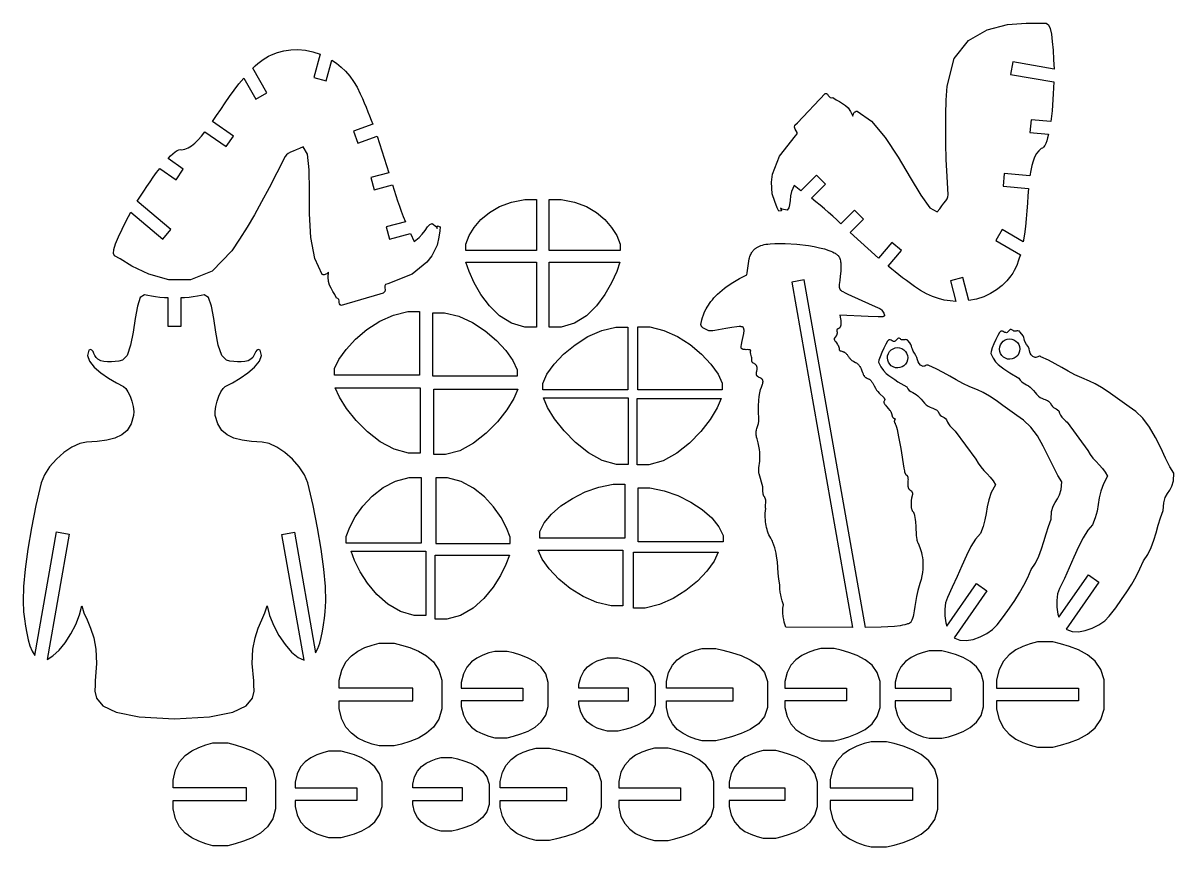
# Model space of a CAD drawing. Extents: x -158 to 114, y -182 to 12.
import ezdxf

# ---------------------------------------------------------------- set-up
doc = ezdxf.new("R2010")
doc.units = 0
doc.header["$MEASUREMENT"] = 0
doc.layers.add('DXF', color=18, linetype='CONTINUOUS')

msp = doc.modelspace()

# ---------------------------------------------------------------- linework, layer by layer
at = {"layer": 'DXF'}
for points in [[(23.98, -26.16), (23.39, -27.56), (23.15, -28.58), (23.04, -29.67), (22.93, -30.7), (22.79, -31.43), (22.36, -31.93), (21.1, -31.74), (20.8, -31.47), (21.03, -32.11), (20.38, -32.2), (19.99, -31.37), (19.43, -29.94), (18.81, -28.13), (18.65, -25.32), (18.9, -23.42), (20.53, -19.17), (24.34, -14.38), (24.72, -13.97), (24.72, -13.58), (24.5, -13.21), (24.22, -12.82), (24.07, -12.39), (24.21, -11.9), (24.81, -11.32), (31.33, -4.4), (31.63, -4.4), (31.87, -4.58), (32.09, -4.85), (32.3, -5.14), (32.54, -5.37), (32.83, -5.46), (33.18, -5.34), (33.95, -5.88), (34.71, -6.33), (35.44, -6.74), (36.13, -7.22), (36.78, -7.82), (37.35, -8.65), (37.86, -9.76), (37.95, -9.46), (38.04, -9.21), (38.15, -9), (38.28, -8.83), (38.44, -8.7), (38.64, -8.61), (38.9, -8.55), (42.3, -10.92), (45.55, -14.78), (48.6, -19.43), (51.41, -24.21), (53.91, -28.41), (56.07, -31.37), (57.83, -32.39), (58.4, -31.64), (58.94, -30.96), (59.42, -30.34), (59.83, -29.78), (60.14, -29.26), (60.34, -28.78), (60.39, -28.33), (60.15, -23.98), (59.97, -19.98), (59.86, -16.25), (59.82, -12.72), (59.86, -9.33), (59.97, -6), (60.16, -2.69), (61.81, 3.84), (65.21, 8.14), (69.65, 10.67), (74.41, 11.89), (78.8, 12.24), (82.09, 12.18), (83.57, 12.18), (84.08, 11.85), (84.48, 10.97), (84.79, 9.61), (85.01, 7.88), (85.19, 5.86), (85.32, 3.66), (85.44, 1.36), (75.69, 3.08), (75.16, 0.12), (85.37, -1.68), (85.31, -3.07), (85.24, -4.45), (85.16, -5.82), (85.07, -7.17), (84.96, -8.5), (84.82, -9.79), (84.66, -11.05), (79.99, -10.64), (79.73, -13.63), (84.12, -14.01), (83.91, -14.84), (83.7, -15.57), (83.46, -16.19), (83.22, -16.7), (82.96, -17.08), (82.69, -17.32), (82.41, -17.42), (81.8, -17.94), (81.28, -18.61), (80.84, -19.42), (80.47, -20.36), (80.17, -21.42), (79.92, -22.59), (79.71, -23.84), (73.66, -23.31), (73.4, -26.3), (79.39, -26.83), (79.25, -28.55), (79.12, -30.32), (78.99, -32.14), (78.84, -33.97), (78.66, -35.81), (78.44, -37.64), (78.15, -39.43), (73.15, -36.54), (71.65, -39.14), (77.46, -42.49), (77.22, -43.28), (76.96, -44.04), (76.68, -44.79), (76.37, -45.5), (76.02, -46.19), (75.65, -46.84), (75.24, -47.46), (74.29, -48.66), (73.15, -49.77), (71.85, -50.77), (70.4, -51.66), (68.81, -52.39), (67.11, -52.96), (65.31, -53.33), (63.84, -47.85), (60.94, -48.63), (62.25, -53.5), (60.89, -53.41), (59.5, -53.19), (58.1, -52.84), (56.69, -52.35), (55.27, -51.72), (53.85, -50.94), (52.43, -50), (51.47, -49.3), (50.53, -48.6), (49.62, -47.91), (48.74, -47.23), (47.89, -46.56), (47.06, -45.89), (46.26, -45.22), (49.37, -41.51), (47.07, -39.59), (43.96, -43.29), (37.27, -37.22), (40.37, -34.11), (38.25, -31.99), (35.07, -35.17), (34.1, -34.26), (33.12, -33.37), (32.14, -32.5), (31.16, -31.64), (30.16, -30.8), (29.14, -29.97), (28.09, -29.15), (31.43, -25.81), (29.31, -23.69), (25.63, -27.36)], [(-65.78, -39.33), (-64.57, -38.41), (-63.85, -37.65), (-63.21, -36.76), (-62.6, -35.92), (-62.11, -35.36), (-61.49, -35.14), (-60.49, -35.93), (-60.37, -36.32), (-60.25, -35.65), (-59.65, -35.9), (-59.72, -36.81), (-59.95, -38.33), (-60.32, -40.21), (-61.59, -42.72), (-62.75, -44.24), (-66.28, -47.11), (-71.98, -49.35), (-72.52, -49.52), (-72.71, -49.85), (-72.7, -50.28), (-72.66, -50.76), (-72.74, -51.2), (-73.11, -51.56), (-73.92, -51.77), (-83.02, -54.5), (-83.28, -54.35), (-83.41, -54.07), (-83.46, -53.73), (-83.5, -53.37), (-83.59, -53.05), (-83.79, -52.83), (-84.16, -52.76), (-84.55, -51.9), (-84.99, -51.14), (-85.41, -50.41), (-85.78, -49.66), (-86.03, -48.81), (-86.12, -47.81), (-86, -46.59), (-86.23, -46.81), (-86.44, -46.98), (-86.63, -47.11), (-86.83, -47.19), (-87.03, -47.22), (-87.25, -47.2), (-87.5, -47.12), (-89.27, -43.37), (-90.16, -38.4), (-90.47, -32.84), (-90.51, -27.31), (-90.57, -22.41), (-90.96, -18.77), (-91.98, -17.01), (-92.85, -17.38), (-93.66, -17.69), (-94.39, -17.99), (-95.02, -18.27), (-95.55, -18.56), (-95.96, -18.88), (-96.23, -19.25), (-98.19, -23.13), (-100.04, -26.68), (-101.81, -29.97), (-103.54, -33.05), (-105.27, -35.97), (-107.03, -38.79), (-108.85, -41.57), (-113.54, -46.4), (-118.64, -48.42), (-123.74, -48.39), (-128.48, -47.06), (-132.45, -45.17), (-135.28, -43.48), (-136.56, -42.73), (-136.84, -42.2), (-136.74, -41.23), (-136.32, -39.9), (-135.65, -38.29), (-134.8, -36.45), (-133.81, -34.48), (-132.76, -32.43), (-125.18, -38.79), (-123.25, -36.5), (-131.19, -29.83), (-130.44, -28.66), (-129.69, -27.5), (-128.93, -26.35), (-128.18, -25.23), (-127.42, -24.13), (-126.65, -23.08), (-125.89, -22.08), (-122.04, -24.77), (-120.32, -22.31), (-123.93, -19.78), (-123.34, -19.16), (-122.79, -18.64), (-122.28, -18.22), (-121.81, -17.9), (-121.4, -17.7), (-121.05, -17.63), (-120.75, -17.68), (-119.97, -17.54), (-119.18, -17.22), (-118.39, -16.73), (-117.6, -16.1), (-116.81, -15.34), (-116.01, -14.45), (-115.21, -13.47), (-110.22, -16.95), (-108.5, -14.5), (-113.43, -11.05), (-112.45, -9.63), (-111.46, -8.15), (-110.43, -6.64), (-109.39, -5.13), (-108.31, -3.63), (-107.2, -2.16), (-106.06, -0.75), (-103.17, -5.75), (-100.58, -4.25), (-103.93, 1.55), (-103.33, 2.12), (-102.72, 2.65), (-102.11, 3.15), (-101.48, 3.61), (-100.84, 4.04), (-100.18, 4.42), (-99.52, 4.75), (-98.1, 5.31), (-96.56, 5.7), (-94.93, 5.92), (-93.23, 5.96), (-91.49, 5.81), (-89.73, 5.45), (-87.99, 4.87), (-89.45, -0.61), (-86.56, -1.39), (-85.25, 3.48), (-84.12, 2.72), (-83.03, 1.84), (-81.99, 0.84), (-81.01, -0.29), (-80.09, -1.55), (-79.26, -2.93), (-78.5, -4.46), (-78.01, -5.55), (-77.55, -6.62), (-77.11, -7.67), (-76.69, -8.7), (-76.29, -9.71), (-75.91, -10.7), (-75.54, -11.68), (-80.09, -13.34), (-79.07, -16.15), (-74.52, -14.5), (-71.76, -23.11), (-75.99, -24.24), (-75.22, -27.14), (-70.88, -25.98), (-70.49, -27.25), (-70.09, -28.51), (-69.68, -29.76), (-69.25, -30.99), (-68.81, -32.23), (-68.34, -33.45), (-67.85, -34.68), (-72.41, -35.91), (-71.63, -38.8), (-66.61, -37.46)], [(-39.63, -29.41), (-36.85, -29.41), (-36.85, -41.52), (-53.57, -41.52), (-53.57, -39.99), (-52.78, -37.98), (-51.59, -36.02), (-49.99, -34.17), (-48, -32.52), (-45.6, -31.13), (-42.81, -30.07)], [(-33.85, -29.41), (-31.07, -29.41), (-27.88, -30.07), (-25.09, -31.13), (-22.7, -32.52), (-20.7, -34.17), (-19.11, -36.02), (-17.91, -37.98), (-17.12, -39.99), (-17.12, -41.52), (-33.85, -41.52)], [(40.88, -130.53), (26.41, -48.44), (23.46, -48.96), (37.84, -130.51), (22.03, -130.44), (21.69, -129.27), (21.55, -128.66), (21.43, -128.04), (21.39, -127.72), (21.36, -127.39), (21.34, -127.05), (21.33, -126.71), (21.34, -126.35), (21.36, -125.98), (21.41, -125.6), (21.47, -125.2), (21.35, -124.66), (21.22, -124.19), (20.95, -123.31), (20.83, -122.8), (20.73, -122.18), (20.65, -121.4), (20.6, -120.43), (20.4, -119.07), (20.26, -117.71), (20.04, -114.99), (19.87, -113.65), (19.76, -112.99), (19.62, -112.35), (19.45, -111.71), (19.25, -111.08), (19.01, -110.47), (18.87, -110.16), (18.72, -109.87), (18.48, -109.46), (18.27, -109.05), (18.07, -108.63), (17.9, -108.21), (17.74, -107.79), (17.6, -107.35), (17.49, -106.91), (17.39, -106.46), (17.31, -106), (17.25, -105.53), (17.21, -105.05), (17.19, -104.55), (17.19, -104.04), (17.2, -103.52), (17.29, -102.42), (17.28, -102.32), (17.26, -102.22), (17.25, -102.03), (17.25, -101.85), (17.25, -101.67), (17.32, -101.01), (17.33, -100.85), (17.33, -100.7), (17.33, -100.62), (17.32, -100.54), (17.31, -100.46), (17.3, -100.38), (17.28, -100.29), (17.26, -100.21), (17.23, -100.13), (17.2, -100.04), (17.16, -99.96), (17.12, -99.87), (17.07, -99.78), (17.01, -99.69), (16.99, -99.66), (16.97, -99.63), (16.94, -99.6), (16.92, -99.57), (16.88, -99.51), (16.85, -99.45), (16.81, -99.38), (16.79, -99.31), (16.76, -99.24), (16.74, -99.17), (16.72, -99.09), (16.7, -99.02), (16.68, -98.86), (16.66, -98.7), (16.65, -98.54), (16.63, -97.9), (16.62, -97.6), (16.61, -97.46), (16.6, -97.4), (16.59, -97.33), (15.74, -94.26), (15.7, -94.07), (15.68, -93.89), (15.67, -93.71), (15.66, -93.53), (15.66, -93.36), (15.66, -93.18), (15.69, -92.83), (15.88, -91.27), (15.91, -90.81), (15.92, -90.3), (15.91, -89.75), (15.87, -89.14), (15.79, -88.46), (15.67, -87.72), (15.49, -86.9), (15.25, -86), (15.14, -85.54), (15.1, -85.32), (15.07, -85.12), (15.05, -84.93), (15.04, -84.75), (15.03, -84.58), (15.03, -84.41), (15.04, -84.25), (15.06, -84.1), (15.08, -83.96), (15.1, -83.82), (15.17, -83.55), (15.24, -83.3), (15.56, -82.34), (15.59, -82.21), (15.62, -82.08), (15.65, -81.95), (15.66, -81.81), (15.68, -81.66), (15.68, -81.51), (15.68, -81.36), (15.67, -81.19), (15.59, -79.57), (15.59, -78.16), (15.65, -76.95), (15.76, -75.93), (15.92, -75.07), (16.09, -74.35), (16.28, -73.77), (16.45, -73.3), (16.53, -73.09), (16.59, -72.89), (16.61, -72.8), (16.63, -72.72), (16.64, -72.64), (16.65, -72.56), (16.66, -72.49), (16.66, -72.42), (16.65, -72.36), (16.64, -72.3), (16.64, -72.27), (16.63, -72.24), (16.63, -72.21), (16.62, -72.18), (16.61, -72.16), (16.6, -72.13), (16.59, -72.11), (16.58, -72.08), (16.57, -72.06), (16.55, -72.04), (16.54, -72.02), (16.53, -71.99), (16.5, -71.95), (16.47, -71.91), (16.43, -71.88), (16.4, -71.84), (16.36, -71.81), (16.32, -71.78), (16.28, -71.75), (16.23, -71.72), (16.14, -71.67), (15.96, -71.58), (15.76, -71.48), (15.67, -71.43), (15.57, -71.38), (15.48, -71.33), (15.44, -71.3), (15.4, -71.26), (15.36, -71.23), (15.32, -71.2), (15.29, -71.16), (15.26, -71.12), (15.23, -71.08), (15.2, -71.03), (15.17, -70.98), (15.16, -70.96), (15.15, -70.93), (15.14, -70.91), (15.13, -70.88), (15.11, -70.82), (15.1, -70.76), (15.09, -70.7), (15.08, -70.63), (15.08, -70.56), (15.08, -70.49), (15.09, -70.41), (15.1, -70.33), (15.11, -70.24), (15.13, -70.15), (15.16, -70.05), (15.2, -69.86), (15.24, -69.68), (15.26, -69.52), (15.27, -69.37), (15.27, -69.3), (15.27, -69.23), (15.27, -69.17), (15.26, -69.11), (15.25, -69.05), (15.24, -68.99), (15.23, -68.94), (15.22, -68.89), (15.2, -68.84), (15.18, -68.8), (15.16, -68.75), (15.14, -68.71), (15.12, -68.67), (15.1, -68.64), (15.07, -68.6), (15.04, -68.57), (15.02, -68.54), (14.99, -68.5), (14.96, -68.48), (14.93, -68.45), (14.86, -68.4), (14.8, -68.35), (14.66, -68.26), (14.53, -68.18), (14.4, -68.11), (14.34, -68.07), (14.28, -68.02), (14.25, -68), (14.23, -67.98), (14.2, -67.96), (14.18, -67.93), (14.16, -67.91), (14.14, -67.88), (14.12, -67.85), (14.1, -67.82), (14.09, -67.79), (14.08, -67.78), (14.07, -67.76), (14.06, -67.73), (14.05, -67.69), (14.05, -67.65), (14.04, -67.61), (14.04, -67.57), (14.04, -67.53), (14.04, -67.35), (14.03, -67.18), (14.01, -67.02), (13.99, -66.86), (13.92, -66.56), (13.85, -66.28), (13.78, -66), (13.75, -65.87), (13.73, -65.74), (13.72, -65.6), (13.71, -65.54), (13.71, -65.47), (13.71, -65.41), (13.72, -65.34), (13.73, -65.27), (13.74, -65.21), (13.74, -65.19), (13.74, -65.18), (13.75, -65.16), (13.75, -65.15), (13.74, -65.13), (13.74, -65.12), (13.74, -65.12), (13.74, -65.11), (13.74, -65.1), (13.74, -65.1), (13.74, -65.09), (13.74, -65.09), (13.73, -65.08), (13.73, -65.07), (13.73, -65.07), (13.73, -65.06), (13.72, -65.06), (13.72, -65.05), (13.72, -65.05), (13.71, -65.04), (13.71, -65.04), (13.7, -65.03), (13.7, -65.02), (13.69, -65.02), (13.68, -65.01), (13.67, -65), (13.66, -64.99), (13.65, -64.99), (13.64, -64.98), (13.62, -64.97), (13.61, -64.97), (13.6, -64.96), (13.58, -64.96), (13.55, -64.95), (13.52, -64.94), (13.48, -64.93), (13.44, -64.92), (13.36, -64.91), (13.27, -64.91), (13.08, -64.9), (12.65, -64.91), (12.44, -64.9), (12.22, -64.89), (12.12, -64.88), (12.02, -64.86), (11.98, -64.85), (11.93, -64.84), (11.89, -64.82), (11.85, -64.81), (11.81, -64.79), (11.77, -64.77), (11.73, -64.75), (11.7, -64.73), (11.68, -64.72), (11.66, -64.71), (11.65, -64.7), (11.63, -64.68), (11.62, -64.67), (11.61, -64.65), (11.59, -64.64), (11.58, -64.62), (11.57, -64.61), (11.56, -64.59), (11.55, -64.57), (11.54, -64.55), (11.53, -64.54), (11.52, -64.52), (11.52, -64.5), (11.51, -64.48), (11.5, -64.45), (11.5, -64.43), (11.5, -64.41), (11.49, -64.39), (11.49, -64.36), (11.49, -64.34), (11.49, -64.29), (11.5, -64.18), (11.51, -64.05), (11.55, -63.79), (11.67, -63.18), (11.99, -61.8), (12.12, -61.12), (12.16, -60.8), (12.17, -60.64), (12.18, -60.5), (12.18, -60.36), (12.17, -60.23), (12.16, -60.16), (12.15, -60.1), (12.14, -60.04), (12.13, -59.99), (12.12, -59.93), (12.1, -59.88), (12.08, -59.83), (12.06, -59.79), (12.05, -59.76), (12.04, -59.74), (12.02, -59.72), (12.01, -59.7), (12, -59.68), (11.98, -59.66), (11.97, -59.65), (11.95, -59.63), (11.94, -59.62), (11.93, -59.61), (11.92, -59.6), (11.91, -59.6), (11.9, -59.59), (11.89, -59.58), (11.87, -59.57), (11.84, -59.56), (11.81, -59.54), (11.78, -59.53), (11.75, -59.52), (11.72, -59.52), (11.68, -59.51), (11.61, -59.49), (11.52, -59.48), (11.43, -59.47), (11.23, -59.47), (11.01, -59.47), (10.49, -59.51), (9.27, -59.67), (7.9, -59.91), (5.3, -60.37), (4.78, -60.44), (4.35, -60.47), (4.17, -60.48), (4.09, -60.48), (4.02, -60.47), (3.96, -60.47), (3.93, -60.46), (3.9, -60.46), (3.88, -60.45), (3.86, -60.44), (3.84, -60.44), (3.83, -60.43), (3.83, -60.43), (3.82, -60.43), (3.2, -60.13), (2.89, -59.98), (2.73, -59.9), (2.59, -59.81), (2.45, -59.72), (2.39, -59.67), (2.33, -59.62), (2.28, -59.56), (2.22, -59.51), (2.18, -59.45), (2.16, -59.43), (2.13, -59.4), (2.11, -59.37), (2.1, -59.34), (2.08, -59.3), (2.06, -59.27), (2.05, -59.24), (2.04, -59.21), (2.03, -59.18), (2.02, -59.14), (2.01, -59.11), (2, -59.07), (2, -59.04), (1.99, -59), (1.99, -58.96), (1.99, -58.92), (2, -58.88), (2, -58.84), (2.03, -58.62), (2.09, -58.29), (2.19, -57.84), (2.34, -57.31), (2.56, -56.69), (2.86, -55.99), (3.25, -55.23), (3.48, -54.83), (3.74, -54.42), (4.03, -53.99), (4.34, -53.56), (4.69, -53.12), (5.07, -52.67), (5.49, -52.22), (5.94, -51.76), (6.44, -51.3), (6.97, -50.84), (7.54, -50.38), (8.15, -49.92), (9.51, -49.01), (11.07, -48.11), (12.82, -47.25), (12.92, -46.74), (13, -46.21), (13.12, -45.11), (13.28, -44), (13.39, -43.46), (13.46, -43.19), (13.54, -42.93), (13.64, -42.67), (13.74, -42.42), (13.86, -42.18), (14, -41.95), (14.08, -41.83), (14.16, -41.72), (14.24, -41.61), (14.33, -41.5), (14.42, -41.4), (14.52, -41.3), (14.63, -41.2), (14.73, -41.1), (14.85, -41.01), (14.97, -40.92), (15.1, -40.83), (15.23, -40.74), (15.37, -40.66), (15.51, -40.59), (15.67, -40.51), (15.83, -40.44), (16.16, -40.31), (16.53, -40.2), (16.93, -40.1), (17.35, -40.02), (17.82, -39.95), (18.32, -39.89), (19.42, -39.82), (20.62, -39.8), (21.91, -39.82), (24.64, -39.99), (27.4, -40.33), (28.73, -40.56), (29.99, -40.82), (31.16, -41.12), (32.2, -41.46), (32.67, -41.64), (33.11, -41.83), (33.5, -42.03), (33.67, -42.13), (33.84, -42.24), (33.99, -42.34), (34.13, -42.45), (34.26, -42.56), (34.38, -42.67), (34.43, -42.73), (34.48, -42.78), (34.52, -42.84), (34.57, -42.9), (34.6, -42.96), (34.64, -43.02), (34.67, -43.08), (34.7, -43.14), (34.79, -43.38), (34.86, -43.63), (34.93, -43.89), (34.98, -44.15), (35.02, -44.42), (35.04, -44.7), (35.07, -45.26), (35.06, -45.83), (35.02, -46.4), (34.9, -47.52), (34.77, -48.56), (34.68, -49.48), (34.67, -49.68), (34.67, -49.87), (34.68, -50.05), (34.69, -50.22), (34.71, -50.29), (34.72, -50.37), (34.74, -50.44), (34.76, -50.5), (34.78, -50.57), (34.8, -50.59), (34.81, -50.62), (34.82, -50.65), (34.84, -50.68), (34.86, -50.7), (34.87, -50.72), (34.89, -50.75), (34.91, -50.77), (34.94, -50.8), (34.97, -50.82), (35.03, -50.88), (35.1, -50.94), (35.28, -51.06), (35.5, -51.19), (36.03, -51.49), (36.69, -51.81), (39.98, -53.28), (43.19, -54.68), (44.28, -55.21), (44.47, -55.31), (44.61, -55.4), (44.67, -55.45), (44.69, -55.46), (44.71, -55.48), (44.73, -55.5), (44.74, -55.51), (44.75, -55.52), (44.75, -55.52), (44.76, -55.53), (44.76, -55.54), (44.77, -55.55), (45.04, -56.02), (45.17, -56.26), (45.23, -56.37), (45.28, -56.49), (45.3, -56.54), (45.32, -56.59), (45.33, -56.64), (45.34, -56.67), (45.34, -56.69), (45.34, -56.72), (45.35, -56.74), (45.35, -56.77), (45.35, -56.79), (45.35, -56.81), (45.34, -56.83), (45.34, -56.85), (45.33, -56.87), (45.33, -56.88), (45.33, -56.89), (45.32, -56.9), (45.32, -56.91), (45.32, -56.92), (45.31, -56.93), (45.31, -56.94), (45.3, -56.95), (45.3, -56.96), (45.29, -56.97), (45.28, -56.97), (45.28, -56.98), (45.27, -56.99), (45.26, -57), (45.25, -57.01), (45.24, -57.01), (45.23, -57.03), (45.21, -57.04), (45.18, -57.05), (45.16, -57.07), (45.14, -57.08), (45.11, -57.09), (45.08, -57.1), (45.05, -57.11), (45.02, -57.12), (44.97, -57.12), (44.88, -57.14), (44.61, -57.15), (43.84, -57.16), (41.47, -57.09), (34.8, -56.72), (34.95, -57.61), (35.01, -58.04), (35.04, -58.45), (35.05, -58.64), (35.04, -58.82), (35.03, -59), (35.02, -59.08), (35.01, -59.16), (35, -59.24), (34.98, -59.31), (34.96, -59.39), (34.93, -59.45), (34.91, -59.52), (34.87, -59.58), (34.86, -59.61), (34.84, -59.64), (34.82, -59.67), (34.8, -59.7), (34.76, -59.75), (34.72, -59.79), (34.68, -59.83), (34.64, -59.86), (34.61, -59.89), (34.57, -59.92), (34.53, -59.94), (34.5, -59.96), (34.46, -59.98), (34.43, -59.99), (34.36, -60.01), (34.3, -60.03), (34.28, -60.04), (34.25, -60.05), (34.23, -60.07), (34.22, -60.07), (34.21, -60.08), (34.2, -60.09), (34.19, -60.09), (34.18, -60.1), (34.17, -60.11), (34.16, -60.12), (34.15, -60.12), (34.15, -60.13), (34.14, -60.14), (34.14, -60.15), (34.13, -60.17), (34.12, -60.18), (34.12, -60.19), (34.11, -60.21), (34.11, -60.23), (34.11, -60.24), (34.1, -60.26), (34.1, -60.28), (34.1, -60.33), (34.1, -60.38), (34.1, -60.44), (34.11, -60.5), (34.13, -60.65), (34.14, -60.73), (34.15, -60.81), (34.15, -60.89), (34.15, -60.96), (34.15, -61.03), (34.14, -61.09), (34.13, -61.16), (34.12, -61.22), (34.11, -61.27), (34.09, -61.33), (34.07, -61.38), (34.05, -61.44), (34.03, -61.49), (34.01, -61.53), (33.98, -61.58), (33.95, -61.62), (33.49, -62.25), (33.48, -62.26), (33.48, -62.27), (33.47, -62.28), (33.47, -62.29), (33.47, -62.3), (33.47, -62.31), (33.46, -62.33), (33.46, -62.34), (33.46, -62.35), (33.46, -62.36), (33.46, -62.37), (33.46, -62.39), (33.46, -62.4), (33.46, -62.41), (33.47, -62.44), (33.48, -62.47), (33.49, -62.5), (33.5, -62.53), (33.51, -62.56), (33.54, -62.62), (33.57, -62.69), (33.66, -62.83), (33.76, -62.99), (33.99, -63.32), (34.24, -63.67), (34.35, -63.85), (34.46, -64.03), (34.5, -64.12), (34.54, -64.21), (34.58, -64.3), (34.61, -64.39), (34.63, -64.48), (34.64, -64.52), (34.65, -64.56), (34.66, -64.6), (34.66, -64.65), (34.66, -64.69), (34.66, -64.73), (34.66, -64.77), (34.66, -64.81), (34.66, -64.84), (34.67, -64.88), (34.67, -64.91), (34.68, -64.94), (34.68, -64.95), (34.69, -64.96), (34.69, -64.98), (34.7, -64.99), (34.7, -65), (34.71, -65.01), (34.71, -65.02), (34.72, -65.03), (34.73, -65.04), (34.73, -65.05), (34.74, -65.06), (34.75, -65.07), (34.76, -65.08), (34.77, -65.09), (34.77, -65.09), (34.78, -65.1), (34.79, -65.11), (34.8, -65.12), (34.82, -65.13), (34.84, -65.14), (34.87, -65.15), (34.89, -65.16), (34.92, -65.17), (34.97, -65.19), (35.03, -65.21), (35.3, -65.27), (35.46, -65.32), (35.54, -65.35), (35.63, -65.38), (35.72, -65.42), (35.81, -65.47), (35.91, -65.53), (36, -65.59), (36.1, -65.66), (36.2, -65.75), (36.3, -65.84), (36.4, -65.95), (36.51, -66.06), (36.61, -66.2), (36.72, -66.34), (36.82, -66.5), (36.93, -66.67), (37.04, -66.81), (37.14, -66.95), (37.25, -67.07), (37.36, -67.17), (37.47, -67.27), (37.57, -67.36), (37.68, -67.44), (37.79, -67.51), (37.89, -67.58), (38.11, -67.7), (38.52, -67.92), (38.72, -68.04), (38.82, -68.11), (38.92, -68.18), (39.02, -68.26), (39.11, -68.34), (39.21, -68.43), (39.3, -68.54), (39.39, -68.65), (39.48, -68.78), (39.57, -68.92), (39.66, -69.08), (39.74, -69.25), (39.82, -69.44), (39.9, -69.65), (39.98, -69.87), (40.13, -70.3), (40.21, -70.48), (40.29, -70.65), (40.36, -70.79), (40.44, -70.92), (40.52, -71.04), (40.59, -71.14), (40.67, -71.23), (40.75, -71.31), (40.83, -71.38), (40.9, -71.44), (40.98, -71.49), (41.06, -71.53), (41.14, -71.58), (41.22, -71.62), (41.54, -71.76), (41.62, -71.8), (41.71, -71.85), (41.79, -71.9), (41.87, -71.96), (41.96, -72.03), (42.04, -72.11), (42.13, -72.2), (42.21, -72.3), (42.3, -72.41), (42.39, -72.54), (42.48, -72.69), (42.57, -72.85), (42.91, -73.48), (43.22, -74.01), (43.51, -74.45), (43.79, -74.82), (44.07, -75.15), (44.36, -75.44), (45.01, -76.04), (45.1, -76.12), (45.17, -76.19), (45.23, -76.26), (45.28, -76.33), (45.3, -76.36), (45.32, -76.39), (45.34, -76.42), (45.36, -76.44), (45.37, -76.47), (45.38, -76.5), (45.39, -76.52), (45.4, -76.55), (45.4, -76.57), (45.41, -76.6), (45.41, -76.62), (45.41, -76.64), (45.41, -76.67), (45.41, -76.69), (45.41, -76.71), (45.41, -76.73), (45.4, -76.75), (45.4, -76.77), (45.39, -76.79), (45.38, -76.81), (45.37, -76.85), (45.35, -76.89), (45.28, -77.05), (45.26, -77.09), (45.24, -77.13), (45.24, -77.16), (45.23, -77.18), (45.23, -77.2), (45.22, -77.23), (45.22, -77.25), (45.22, -77.27), (45.22, -77.3), (45.22, -77.33), (45.22, -77.35), (45.23, -77.38), (45.23, -77.41), (45.24, -77.44), (45.25, -77.47), (45.26, -77.5), (45.27, -77.53), (45.29, -77.57), (45.3, -77.6), (45.32, -77.64), (45.37, -77.71), (45.47, -77.86), (45.59, -78.01), (45.83, -78.3), (46.34, -78.88), (46.57, -79.16), (46.68, -79.3), (46.78, -79.44), (46.86, -79.58), (46.9, -79.65), (46.93, -79.73), (46.97, -79.8), (46.99, -79.87), (47.02, -79.94), (47.04, -80.02), (47.16, -80.51), (47.18, -80.6), (47.21, -80.69), (47.25, -80.77), (47.26, -80.8), (47.28, -80.84), (47.3, -80.87), (47.32, -80.9), (47.34, -80.92), (47.36, -80.95), (47.38, -80.97), (47.4, -81), (47.42, -81.02), (47.45, -81.04), (47.48, -81.06), (47.5, -81.07), (47.53, -81.09), (47.57, -81.1), (47.6, -81.12), (47.63, -81.13), (47.67, -81.14), (47.71, -81.15), (47.73, -81.15), (47.75, -81.16), (47.76, -81.17), (47.78, -81.17), (47.79, -81.18), (47.8, -81.18), (47.8, -81.19), (47.81, -81.19), (47.81, -81.19), (47.82, -81.2), (47.82, -81.2), (47.82, -81.2), (47.83, -81.21), (47.83, -81.21), (47.83, -81.22), (47.84, -81.22), (47.84, -81.22), (47.84, -81.23), (47.84, -81.23), (47.84, -81.23), (47.85, -81.24), (47.85, -81.24), (47.85, -81.25), (47.85, -81.25), (47.85, -81.26), (47.85, -81.26), (47.85, -81.27), (47.85, -81.27), (47.85, -81.28), (47.85, -81.28), (47.85, -81.29), (47.85, -81.29), (47.85, -81.3), (47.84, -81.31), (47.84, -81.33), (47.84, -81.34), (47.83, -81.36), (47.77, -81.48), (47.74, -81.54), (47.73, -81.58), (47.71, -81.62), (47.7, -81.65), (47.69, -81.69), (47.68, -81.74), (47.68, -81.78), (47.68, -81.8), (47.68, -81.82), (47.68, -81.85), (47.68, -81.87), (47.68, -81.89), (47.68, -81.92), (47.69, -81.94), (47.69, -81.97), (47.7, -81.99), (47.71, -82.02), (47.72, -82.04), (47.73, -82.07), (47.74, -82.1), (47.75, -82.12), (47.76, -82.15), (47.78, -82.18), (47.85, -82.3), (47.91, -82.43), (47.98, -82.58), (48.05, -82.75), (48.19, -83.17), (48.34, -83.74), (48.71, -85.46), (49.2, -88.21), (49.93, -92.89), (50.06, -93.52), (50.12, -93.77), (50.19, -93.98), (50.22, -94.07), (50.26, -94.16), (50.29, -94.23), (50.31, -94.26), (50.33, -94.29), (50.35, -94.32), (50.37, -94.35), (50.39, -94.38), (50.42, -94.4), (50.44, -94.43), (50.46, -94.45), (50.49, -94.47), (50.51, -94.48), (50.54, -94.5), (50.56, -94.52), (50.58, -94.54), (50.6, -94.56), (50.62, -94.58), (50.64, -94.6), (50.66, -94.62), (50.68, -94.64), (50.7, -94.66), (50.71, -94.68), (50.74, -94.73), (50.77, -94.78), (50.8, -94.83), (50.82, -94.89), (50.84, -94.94), (50.85, -95), (50.87, -95.06), (50.88, -95.12), (50.89, -95.18), (50.91, -95.31), (50.91, -95.45), (50.92, -95.58), (50.91, -95.86), (50.9, -96.43), (50.9, -96.96), (50.9, -97.08), (50.91, -97.19), (50.93, -97.31), (50.93, -97.36), (50.95, -97.41), (50.96, -97.46), (50.97, -97.52), (50.99, -97.56), (51.01, -97.61), (51.03, -97.66), (51.05, -97.71), (51.08, -97.75), (51.11, -97.79), (51.14, -97.84), (51.18, -97.88), (51.22, -97.92), (51.26, -97.96), (51.31, -97.99), (51.36, -98.03), (51.41, -98.07), (51.47, -98.1), (51.53, -98.13), (51.58, -98.17), (51.63, -98.21), (51.67, -98.25), (51.71, -98.28), (51.75, -98.33), (51.78, -98.37), (51.81, -98.41), (51.84, -98.45), (51.86, -98.5), (51.88, -98.54), (51.9, -98.59), (51.92, -98.63), (51.93, -98.68), (51.94, -98.72), (51.95, -98.77), (51.95, -98.82), (51.96, -98.86), (51.96, -98.91), (51.96, -98.95), (51.96, -99.04), (51.95, -99.12), (51.94, -99.2), (51.92, -99.28), (51.89, -99.41), (51.77, -100), (51.7, -100.5), (51.64, -101.07), (51.63, -101.37), (51.63, -101.67), (51.65, -101.97), (51.67, -102.11), (51.69, -102.25), (51.72, -102.39), (51.75, -102.53), (51.79, -102.66), (51.84, -102.78), (51.87, -102.84), (51.89, -102.9), (51.93, -102.96), (51.96, -103.01), (51.99, -103.06), (52.03, -103.11), (52.07, -103.16), (52.11, -103.21), (52.13, -103.23), (52.15, -103.25), (52.17, -103.28), (52.19, -103.31), (52.22, -103.37), (52.26, -103.43), (52.29, -103.5), (52.32, -103.57), (52.35, -103.65), (52.38, -103.73), (52.43, -103.91), (52.48, -104.1), (52.56, -104.54), (52.62, -105.01), (52.67, -105.53), (52.74, -106.63), (52.87, -108.82), (52.93, -109.3), (53, -109.73), (53.04, -109.92), (53.09, -110.1), (53.15, -110.26), (53.17, -110.34), (53.21, -110.41), (53.49, -111.03), (53.79, -111.84), (53.94, -112.31), (54.08, -112.83), (54.21, -113.38), (54.31, -113.98), (54.39, -114.61), (54.44, -115.29), (54.44, -116), (54.41, -116.75), (54.33, -117.53), (54.2, -118.35), (54, -119.21), (53.75, -120.1), (53.26, -121.77), (52.92, -123.23), (52.54, -125.6), (52.4, -126.59), (52.23, -127.51), (52.12, -127.96), (51.99, -128.39), (51.82, -128.83), (51.62, -129.27), (51.56, -129.32), (51.49, -129.37), (51.42, -129.41), (51.35, -129.45), (51.19, -129.54), (51.01, -129.62), (50.82, -129.69), (50.61, -129.76), (50.15, -129.89), (49.62, -130.01), (49.05, -130.11), (47.74, -130.28), (44.58, -130.47)], [(-48, -54.58), (-49.99, -51.91), (-51.59, -49.12), (-52.78, -46.47), (-53.55, -44.27), (-36.85, -44.27), (-36.85, -59.58), (-39.63, -59.58), (-42.81, -58.66), (-45.6, -56.91)], [(-19.11, -49.12), (-20.7, -51.91), (-22.7, -54.58), (-25.09, -56.91), (-27.88, -58.66), (-31.07, -59.58), (-33.85, -59.58), (-33.85, -44.27), (-17.15, -44.27), (-17.91, -46.47)], [(-156.56, -134.85), (-156.04, -136.11), (-155.39, -137.13), (-150.25, -107.96), (-147.29, -108.48), (-152.51, -138.05), (-151.12, -137.25), (-149.66, -135.89), (-148.23, -134.12), (-146.89, -132.05), (-145.74, -129.82), (-144.85, -127.55), (-144.31, -125.39), (-143.8, -127.03), (-143.06, -128.74), (-142.24, -130.66), (-141.49, -132.93), (-140.96, -135.67), (-140.8, -139.03), (-141.16, -143.14), (-141.15, -144.08), (-141.24, -145.52), (-140.83, -147.24), (-139.34, -148.99), (-136.17, -150.54), (-130.73, -151.65), (-122.42, -152.08), (-114.11, -151.65), (-108.66, -150.54), (-105.49, -148.99), (-104, -147.24), (-103.6, -145.52), (-103.69, -144.08), (-103.68, -143.14), (-104.04, -139.03), (-103.87, -135.67), (-103.35, -132.93), (-102.6, -130.66), (-101.78, -128.74), (-101.04, -127.03), (-100.53, -125.39), (-99.94, -127.69), (-98.97, -130.09), (-97.72, -132.44), (-96.27, -134.57), (-94.74, -136.35), (-93.22, -137.61), (-91.8, -138.2), (-97.03, -108.54), (-94.08, -108.02), (-89.05, -136.53), (-88.52, -135.47), (-88.09, -134.24), (-87.74, -132.88), (-87.45, -131.42), (-87.21, -129.89), (-86.99, -128.35), (-86.78, -126.83), (-86.64, -124.28), (-86.76, -120.86), (-87.14, -116.72), (-87.76, -112.05), (-88.61, -106.99), (-89.66, -101.72), (-90.92, -96.39), (-91.68, -94.46), (-92.93, -92.56), (-94.52, -90.78), (-96.32, -89.22), (-98.2, -87.96), (-100.02, -87.1), (-101.66, -86.74), (-104.19, -86.56), (-106.43, -86.27), (-108.36, -85.79), (-109.98, -85.05), (-111.26, -83.96), (-112.19, -82.46), (-112.76, -80.45), (-112.8, -79.48), (-112.64, -78.33), (-112.33, -77.1), (-111.92, -75.91), (-111.43, -74.86), (-110.92, -74.06), (-110.41, -73.62), (-108.71, -72.74), (-106.86, -71.64), (-105.05, -70.38), (-103.49, -69.02), (-102.35, -67.63), (-101.84, -66.27), (-102.16, -65.01), (-102.6, -64.88), (-102.93, -65.01), (-103.18, -65.34), (-103.4, -65.79), (-103.64, -66.3), (-103.93, -66.78), (-104.33, -67.17), (-104.99, -67.51), (-105.76, -67.71), (-106.62, -67.81), (-107.52, -67.8), (-108.42, -67.72), (-109.3, -67.59), (-110.11, -67.41), (-111.26, -66.27), (-112.06, -63.88), (-112.64, -60.79), (-113.13, -57.52), (-113.66, -54.6), (-114.36, -52.57), (-115.37, -51.94), (-116.14, -52.1), (-117, -52.27), (-117.96, -52.42), (-118.98, -52.56), (-120.07, -52.66), (-120.92, -52.7), (-120.92, -58.01), (-120.92, -58.03), (-120.92, -59.44), (-123.92, -59.44), (-123.92, -58.03), (-123.92, -58.01), (-123.92, -53.95), (-123.92, -52.7), (-124.76, -52.66), (-125.85, -52.56), (-126.88, -52.42), (-127.83, -52.27), (-128.7, -52.1), (-129.47, -51.94), (-130.48, -52.57), (-131.18, -54.6), (-131.71, -57.52), (-132.19, -60.79), (-132.77, -63.88), (-133.57, -66.27), (-134.73, -67.41), (-135.54, -67.59), (-136.42, -67.72), (-137.32, -67.8), (-138.22, -67.81), (-139.07, -67.71), (-139.85, -67.51), (-140.51, -67.17), (-140.91, -66.78), (-141.2, -66.3), (-141.44, -65.79), (-141.66, -65.34), (-141.91, -65.01), (-142.23, -64.88), (-142.68, -65.01), (-142.99, -66.27), (-142.48, -67.63), (-141.35, -69.02), (-139.78, -70.38), (-137.98, -71.64), (-136.13, -72.74), (-134.43, -73.62), (-133.92, -74.06), (-133.4, -74.86), (-132.92, -75.91), (-132.5, -77.1), (-132.2, -78.33), (-132.04, -79.48), (-132.08, -80.45), (-132.64, -82.46), (-133.58, -83.96), (-134.86, -85.05), (-136.47, -85.79), (-138.41, -86.27), (-140.65, -86.56), (-143.18, -86.74), (-144.81, -87.1), (-146.64, -87.96), (-148.52, -89.22), (-150.32, -90.78), (-151.91, -92.56), (-153.15, -94.46), (-153.92, -96.39), (-155.17, -101.72), (-156.23, -106.99), (-157.08, -112.05), (-157.7, -116.72), (-158.08, -120.86), (-158.2, -124.28), (-158.05, -126.83), (-157.83, -128.5), (-157.59, -130.19), (-157.31, -131.84), (-156.98, -133.41)], [(-67.28, -55.92), (-64.5, -55.92), (-64.5, -63.85), (-64.5, -70.91), (-66.85, -70.91), (-79.92, -70.91), (-84.59, -70.91), (-84.59, -69.38), (-83.57, -67.21), (-81.88, -64.83), (-79.63, -62.42), (-76.93, -60.16), (-73.9, -58.2), (-70.64, -56.73)], [(-61.38, -56.21), (-58.6, -56.21), (-55.24, -57.02), (-52.01, -58.49), (-49.01, -60.45), (-46.34, -62.71), (-44.12, -65.12), (-42.45, -67.5), (-41.44, -69.67), (-41.44, -71.2), (-54.29, -71.2), (-61.35, -71.2), (-61.38, -71.2), (-61.38, -63.74)], [(-15.32, -59.56), (-15.32, -74.39), (-35.41, -74.39), (-35.41, -72.86), (-34.39, -70.7), (-32.7, -68.34), (-30.45, -65.97), (-27.75, -63.74), (-24.72, -61.81), (-21.46, -60.36), (-18.1, -59.56)], [(-12.9, -59.53), (-10.12, -59.53), (-6.76, -60.34), (-3.53, -61.79), (-0.52, -63.71), (2.14, -65.94), (4.36, -68.32), (6.03, -70.67), (7.04, -72.84), (7.04, -74.37), (-12.9, -74.37)], [(54.87, -68.77), (54.67, -68.84), (54.47, -68.85), (53.89, -68.57), (53.53, -68.2), (53.31, -67.76), (53.17, -67.27), (53.02, -66.76), (52.8, -66.25), (52.43, -65.75), (52.14, -65.23), (51.97, -64.8), (51.86, -64.44), (51.75, -64.09), (51.59, -63.72), (51.31, -63.28), (50.85, -62.73), (50.73, -62.62), (50.57, -62.56), (50.38, -62.54), (50.18, -62.55), (49.98, -62.57), (49.82, -62.6), (49.71, -62.62), (49.55, -62.62), (49.4, -62.56), (49.26, -62.47), (49.12, -62.36), (48.98, -62.26), (48.84, -62.19), (48.69, -62.18), (48.54, -62.23), (48.4, -62.34), (48.26, -62.49), (48.13, -62.64), (47.99, -62.79), (47.85, -62.9), (47.7, -62.96), (47.52, -62.95), (47.34, -62.89), (47.14, -62.8), (46.94, -62.69), (46.74, -62.61), (46.54, -62.56), (46.35, -62.58), (46.08, -62.93), (45.67, -63.64), (45.2, -64.56), (44.73, -65.58), (44.32, -66.56), (44.05, -67.37), (43.97, -67.88), (44.51, -68.98), (45.11, -69.84), (45.75, -70.5), (46.42, -71.04), (47.11, -71.5), (47.8, -71.96), (48.48, -72.47), (50.64, -73.71), (50.89, -74.16), (51.22, -74.52), (51.6, -74.81), (52.02, -75.06), (52.45, -75.29), (52.87, -75.53), (53.26, -75.81), (53.67, -76.18), (54.06, -76.61), (54.43, -77.06), (54.82, -77.51), (55.23, -77.92), (55.68, -78.26), (56.19, -78.51), (56.51, -78.62), (56.82, -78.74), (57.13, -78.86), (57.41, -79), (57.66, -79.15), (57.87, -79.33), (58.05, -79.54), (58.29, -80.06), (58.55, -80.4), (58.83, -80.62), (59.13, -80.78), (59.43, -80.93), (59.74, -81.14), (60.05, -81.45), (60.25, -82), (60.49, -82.46), (60.78, -82.87), (61.09, -83.22), (61.41, -83.54), (61.74, -83.84), (62.06, -84.12), (66.94, -90.78), (67.47, -91.73), (68.13, -92.6), (68.87, -93.41), (69.63, -94.2), (70.36, -95.01), (71.02, -95.88), (71.56, -96.83), (70.59, -98.66), (69.99, -100.37), (69.62, -101.99), (69.36, -103.56), (69.09, -105.12), (68.68, -106.7), (68.01, -108.34), (66.89, -109.63), (65.79, -111.41), (64.7, -113.55), (63.61, -115.94), (62.51, -118.46), (61.38, -120.99), (60.23, -123.4), (59.79, -124.66), (59.58, -126.17), (59.61, -127.8), (59.86, -129.43), (60.1, -130.18), (67.08, -120.16), (69.54, -121.87), (61.83, -132.95), (61.96, -133.08), (63.2, -133.55), (64.69, -133.61), (66.32, -133.33), (67.97, -132.76), (69.53, -131.97), (70.9, -131.01), (71.96, -129.93), (73.49, -127.92), (74.89, -125.99), (76.15, -124.14), (77.29, -122.32), (78.31, -120.52), (79.23, -118.7), (80.05, -116.83), (81.05, -115.31), (81.85, -113.68), (82.49, -111.97), (83.05, -110.22), (83.56, -108.44), (84.1, -106.68), (84.71, -104.95), (84.86, -103.16), (85.22, -101.9), (85.72, -100.97), (86.26, -100.14), (86.75, -99.2), (87.12, -97.94), (87.27, -96.15), (86.3, -94.61), (85.26, -92.55), (84.12, -90.18), (82.87, -87.69), (81.49, -85.29), (79.95, -83.18), (78.24, -81.57), (76.64, -80.48), (75, -79.3), (73.35, -78.1), (71.72, -76.94), (70.15, -75.89), (68.67, -75.01), (67.31, -74.38), (65.53, -73.65), (63.88, -72.87), (62.31, -72.04), (60.77, -71.19), (59.21, -70.32), (57.59, -69.46), (55.85, -68.62), (55.67, -68.54), (55.48, -68.54), (55.28, -68.59), (55.08, -68.68)], [(81.37, -66.71), (81.16, -66.78), (80.97, -66.79), (80.39, -66.51), (80.03, -66.14), (79.81, -65.7), (79.66, -65.22), (79.52, -64.71), (79.29, -64.19), (78.93, -63.69), (78.63, -63.17), (78.46, -62.74), (78.35, -62.38), (78.25, -62.03), (78.09, -61.66), (77.8, -61.22), (77.35, -60.67), (77.23, -60.56), (77.07, -60.5), (76.87, -60.48), (76.67, -60.49), (76.48, -60.51), (76.32, -60.54), (76.21, -60.56), (76.05, -60.56), (75.9, -60.5), (75.76, -60.41), (75.62, -60.3), (75.48, -60.2), (75.33, -60.13), (75.18, -60.12), (75.03, -60.17), (74.89, -60.28), (74.76, -60.43), (74.62, -60.58), (74.49, -60.73), (74.35, -60.85), (74.19, -60.9), (74.02, -60.89), (73.83, -60.83), (73.64, -60.74), (73.44, -60.64), (73.23, -60.55), (73.03, -60.5), (72.84, -60.52), (72.57, -60.87), (72.17, -61.58), (71.7, -62.5), (71.22, -63.52), (70.82, -64.5), (70.54, -65.31), (70.47, -65.82), (71.01, -66.93), (71.6, -67.78), (72.24, -68.44), (72.92, -68.98), (73.6, -69.44), (74.29, -69.9), (74.97, -70.41), (77.13, -71.65), (77.39, -72.1), (77.72, -72.46), (78.1, -72.76), (78.51, -73), (78.94, -73.24), (79.36, -73.48), (79.76, -73.75), (80.17, -74.13), (80.55, -74.55), (80.93, -75.01), (81.31, -75.45), (81.73, -75.86), (82.18, -76.2), (82.68, -76.45), (83, -76.56), (83.32, -76.68), (83.62, -76.8), (83.9, -76.94), (84.15, -77.09), (84.37, -77.27), (84.54, -77.48), (84.79, -78), (85.05, -78.34), (85.33, -78.56), (85.62, -78.72), (85.93, -78.87), (86.24, -79.08), (86.55, -79.39), (86.74, -79.94), (86.99, -80.41), (87.27, -80.81), (87.58, -81.17), (87.91, -81.48), (88.24, -81.78), (88.55, -82.06), (93.43, -88.72), (93.97, -89.67), (94.63, -90.54), (95.36, -91.35), (96.12, -92.14), (96.85, -92.96), (97.51, -93.82), (98.05, -94.77), (97.09, -96.6), (96.49, -98.31), (96.12, -99.93), (95.86, -101.5), (95.58, -103.06), (95.17, -104.64), (94.5, -106.28), (93.38, -107.57), (92.28, -109.35), (91.19, -111.5), (90.1, -113.88), (89, -116.4), (87.88, -118.93), (86.72, -121.34), (86.28, -122.6), (86.08, -124.11), (86.1, -125.74), (86.35, -127.37), (86.59, -128.12), (93.57, -118.1), (96.04, -119.81), (88.32, -130.89), (88.46, -131.02), (89.7, -131.49), (91.18, -131.55), (92.81, -131.27), (94.46, -130.71), (96.03, -129.91), (97.4, -128.95), (98.45, -127.87), (99.99, -125.86), (101.38, -123.94), (102.64, -122.08), (103.78, -120.26), (104.81, -118.46), (105.73, -116.64), (106.55, -114.78), (107.55, -113.25), (108.34, -111.62), (108.99, -109.91), (109.54, -108.16), (110.06, -106.38), (110.59, -104.62), (111.2, -102.89), (111.35, -101.1), (111.72, -99.84), (112.21, -98.91), (112.75, -98.08), (113.25, -97.14), (113.62, -95.89), (113.77, -94.09), (112.8, -92.56), (111.76, -90.5), (110.62, -88.12), (109.37, -85.63), (107.98, -83.23), (106.44, -81.12), (104.73, -79.51), (103.14, -78.42), (101.5, -77.24), (99.84, -76.04), (98.22, -74.88), (96.64, -73.83), (95.16, -72.95), (93.81, -72.32), (92.03, -71.59), (90.37, -70.81), (88.8, -69.98), (87.26, -69.13), (85.7, -68.26), (84.08, -67.4), (82.34, -66.56), (82.16, -66.48), (81.97, -66.48), (81.77, -66.53), (81.57, -66.62)], [(74.46, -67.11), (73.93, -66.94), (73.46, -66.65), (73.08, -66.27), (72.8, -65.82), (72.62, -65.33), (72.55, -64.8), (72.6, -64.27), (72.77, -63.75), (73.06, -63.27), (73.44, -62.89), (73.89, -62.61), (74.38, -62.43), (74.9, -62.36), (75.44, -62.41), (75.96, -62.58), (76.43, -62.87), (76.82, -63.25), (77.1, -63.7), (77.28, -64.19), (77.35, -64.71), (77.3, -65.25), (77.12, -65.77), (76.83, -66.25), (76.46, -66.63), (76.01, -66.91), (75.52, -67.09), (74.99, -67.16)], [(47.96, -69.17), (47.44, -68.99), (46.97, -68.7), (46.59, -68.33), (46.3, -67.88), (46.12, -67.39), (46.05, -66.86), (46.1, -66.33), (46.28, -65.8), (46.57, -65.33), (46.94, -64.95), (47.39, -64.67), (47.88, -64.49), (48.41, -64.42), (48.94, -64.47), (49.47, -64.64), (49.94, -64.93), (50.32, -65.31), (50.6, -65.76), (50.78, -66.25), (50.85, -66.77), (50.8, -67.31), (50.63, -67.83), (50.34, -68.3), (49.96, -68.69), (49.52, -68.97), (49.02, -69.15), (48.5, -69.22)], [(-67.15, -89.36), (-70.51, -88.43), (-73.77, -86.67), (-76.8, -84.31), (-79.5, -81.6), (-81.75, -78.79), (-83.44, -76.12), (-84.43, -73.91), (-79.79, -73.91), (-66.72, -73.91), (-64.37, -73.91), (-64.37, -89.36)], [(-42.22, -76.46), (-43.88, -79.13), (-46.1, -81.94), (-48.77, -84.65), (-51.77, -87), (-55, -88.77), (-58.36, -89.7), (-61.14, -89.7), (-61.14, -74.25), (-61.12, -74.25), (-52.02, -74.25), (-41.24, -74.25)], [(-15.19, -92), (-17.97, -92), (-21.34, -91.05), (-24.59, -89.25), (-27.63, -86.85), (-30.33, -84.1), (-32.58, -81.24), (-34.27, -78.54), (-35.25, -76.31), (-15.19, -76.31)], [(-13.11, -76.43), (6.79, -76.43), (5.82, -78.65), (4.15, -81.36), (1.93, -84.21), (-0.73, -86.97), (-3.74, -89.37), (-6.97, -91.17), (-10.33, -92.11), (-13.11, -92.11)], [(-66.92, -95.1), (-64.14, -95.1), (-64.14, -110.57), (-81.85, -110.57), (-81.85, -109.04), (-81.01, -106.84), (-79.68, -104.39), (-77.9, -101.89), (-75.69, -99.53), (-73.1, -97.48), (-70.16, -95.94)], [(-43.11, -110.68), (-43.11, -109.15), (-43.94, -106.95), (-45.24, -104.51), (-47, -102.01), (-49.18, -99.64), (-51.74, -97.59), (-54.65, -96.06), (-57.88, -95.21), (-60.66, -95.21), (-60.66, -110.68)], [(-22.1, -97.35), (-18.74, -96.66), (-15.96, -96.66), (-15.96, -109.41), (-36.05, -109.41), (-36.05, -107.88), (-35.03, -105.83), (-33.34, -103.78), (-31.09, -101.81), (-28.39, -100.02), (-25.36, -98.5)], [(-12.85, -97.54), (-10.06, -97.54), (-6.7, -98.23), (-3.44, -99.38), (-0.41, -100.89), (2.29, -102.68), (4.54, -104.65), (6.23, -106.71), (7.25, -108.76), (7.25, -110.28), (-12.85, -110.28)], [(-69.04, -126.76), (-71.97, -125.03), (-74.56, -122.73), (-76.77, -120.09), (-78.56, -117.34), (-79.89, -114.71), (-80.69, -112.52), (-63.01, -112.52), (-63.01, -127.67), (-65.79, -127.67)], [(-54.79, -127.66), (-58.02, -128.57), (-60.8, -128.57), (-60.8, -126.59), (-60.8, -113.42), (-43.28, -113.42), (-44.08, -115.62), (-45.38, -118.24), (-47.14, -121), (-49.31, -123.64), (-51.87, -125.94)], [(-33.84, -116.7), (-35.53, -114.36), (-36.51, -112.28), (-16.46, -112.28), (-16.46, -125.44), (-19.24, -125.44), (-22.6, -124.64), (-25.86, -123.2), (-28.89, -121.29), (-31.59, -119.07)], [(-11.2, -125.93), (-13.98, -125.93), (-13.98, -112.76), (6.07, -112.76), (5.09, -114.85), (3.4, -117.19), (1.15, -119.56), (-1.55, -121.77), (-4.58, -123.69), (-7.84, -125.13)], [(-68.77, -158.04), (-70.53, -158.48), (-74.05, -158.48), (-75.7, -158.04), (-77.4, -157.44), (-79.07, -156.62), (-80.6, -155.51), (-81.91, -154.04), (-82.9, -152.14), (-83.48, -149.74), (-83.48, -147.83), (-80.53, -147.83), (-73.11, -147.83), (-67.23, -147.83), (-66.11, -147.83), (-66.11, -144.83), (-67.23, -144.83), (-73.11, -144.83), (-81.51, -144.83), (-83.48, -144.83), (-83.48, -142.97), (-82.9, -140.57), (-81.91, -138.67), (-80.6, -137.2), (-79.07, -136.09), (-77.4, -135.27), (-75.7, -134.67), (-74.05, -134.23), (-70.53, -134.23), (-68.77, -134.67), (-66.8, -135.27), (-64.77, -136.09), (-62.85, -137.2), (-61.18, -138.67), (-59.92, -140.57), (-59.24, -142.97), (-59.24, -149.74), (-59.92, -152.14), (-61.18, -154.04), (-62.85, -155.51), (-64.77, -156.62), (-66.8, -157.44)], [(15.56, -153.27), (13.64, -154.59), (11.46, -155.58), (9.23, -156.32), (7.16, -156.86), (5.47, -157.26), (2.3, -157.26), (0.82, -156.86), (-0.72, -156.32), (-2.21, -155.58), (-3.59, -154.59), (-4.77, -153.27), (-5.65, -151.56), (-6.17, -149.4), (-6.17, -147.83), (-5.52, -147.83), (-5.32, -147.83), (8.97, -147.83), (9.57, -147.83), (9.57, -144.83), (8.97, -144.83), (-5.32, -144.83), (-5.52, -144.83), (-6.17, -144.83), (-6.17, -143.31), (-5.65, -141.15), (-4.77, -139.44), (-3.59, -138.12), (-2.21, -137.13), (-0.72, -136.39), (0.82, -135.86), (2.3, -135.45), (5.47, -135.45), (7.16, -135.86), (9.23, -136.39), (11.46, -137.13), (13.64, -138.12), (15.56, -139.44), (16.98, -141.15), (17.71, -143.31), (17.71, -149.4), (16.98, -151.56)], [(33.49, -157.26), (35.1, -156.86), (36.97, -156.32), (38.93, -155.58), (40.8, -154.59), (42.44, -153.27), (43.66, -151.56), (44.31, -149.4), (44.31, -143.31), (43.66, -141.15), (42.44, -139.44), (40.8, -138.12), (38.93, -137.13), (36.97, -136.39), (35.1, -135.86), (33.49, -135.45), (30.32, -135.45), (28.84, -135.86), (27.31, -136.39), (25.81, -137.13), (24.43, -138.12), (23.26, -139.44), (22.37, -141.15), (21.85, -143.31), (21.85, -144.83), (35.23, -144.83), (36.4, -144.83), (36.4, -147.83), (35.23, -147.83), (21.85, -147.83), (21.85, -149.4), (22.37, -151.56), (23.26, -153.27), (24.43, -154.59), (25.81, -155.58), (27.31, -156.32), (28.84, -156.86), (30.32, -157.26)], [(85.11, -158.78), (86.94, -158.33), (89.04, -157.72), (91.23, -156.88), (93.32, -155.74), (95.14, -154.24), (96.51, -152.29), (97.23, -149.83), (97.23, -142.88), (96.51, -140.42), (95.14, -138.47), (93.32, -136.97), (91.23, -135.83), (89.04, -134.99), (86.94, -134.38), (85.11, -133.93), (81.51, -133.93), (79.81, -134.38), (78.06, -134.99), (76.36, -135.83), (74.79, -136.97), (73.45, -138.47), (72.43, -140.42), (71.84, -142.88), (71.84, -144.83), (91.22, -144.83), (91.22, -147.83), (71.84, -147.83), (71.84, -149.83), (72.43, -152.29), (73.45, -154.24), (74.79, -155.74), (76.36, -156.88), (78.06, -157.72), (79.81, -158.33), (81.51, -158.78)], [(-40.59, -155.67), (-38.85, -154.98), (-37.19, -154.05), (-35.75, -152.82), (-34.67, -151.22), (-34.09, -149.2), (-34.09, -143.51), (-34.67, -141.49), (-35.75, -139.89), (-37.19, -138.66), (-38.85, -137.73), (-40.59, -137.04), (-42.27, -136.54), (-43.76, -136.17), (-46.71, -136.17), (-48.1, -136.54), (-49.53, -137.04), (-50.93, -137.73), (-52.22, -138.66), (-53.32, -139.89), (-54.15, -141.49), (-54.64, -143.51), (-54.64, -144.83), (-51.73, -144.83), (-40.06, -144.83), (-40.06, -147.83), (-51.73, -147.83), (-54.64, -147.83), (-54.64, -149.2), (-54.15, -151.22), (-53.32, -152.82), (-52.22, -154.05), (-50.93, -154.98), (-49.53, -155.67), (-48.1, -156.17), (-46.71, -156.55), (-43.76, -156.55), (-42.27, -156.17)], [(-16.29, -154.71), (-17.58, -155.03), (-20.1, -155.03), (-21.28, -154.71), (-22.5, -154.28), (-23.69, -153.7), (-24.79, -152.91), (-25.72, -151.85), (-26.43, -150.5), (-26.84, -148.78), (-26.84, -147.83), (-15.18, -147.83), (-15.1, -147.83), (-15.1, -144.83), (-15.18, -144.83), (-26.84, -144.83), (-26.84, -143.93), (-26.43, -142.22), (-25.72, -140.86), (-24.79, -139.8), (-23.69, -139.01), (-22.5, -138.43), (-21.28, -138), (-20.1, -137.68), (-17.58, -137.68), (-16.29, -138), (-14.78, -138.43), (-13.19, -139.01), (-11.67, -139.8), (-10.33, -140.86), (-9.34, -142.22), (-8.81, -143.93), (-8.81, -148.78), (-9.34, -150.5), (-10.33, -151.85), (-11.67, -152.91), (-13.19, -153.7), (-14.78, -154.28)], [(58.94, -156.69), (60.45, -156.31), (62.16, -155.8), (63.94, -155.1), (65.63, -154.16), (67.1, -152.91), (68.2, -151.29), (68.79, -149.24), (68.79, -143.47), (68.2, -141.42), (67.1, -139.8), (65.63, -138.55), (63.94, -137.61), (62.16, -136.91), (60.45, -136.4), (58.94, -136.02), (55.94, -136.02), (54.53, -136.4), (53.08, -136.91), (51.66, -137.61), (50.36, -138.55), (49.24, -139.8), (48.4, -141.42), (47.91, -143.47), (47.91, -144.83), (60.95, -144.83), (61.07, -144.83), (61.07, -147.83), (60.95, -147.83), (47.91, -147.83), (47.91, -149.24), (48.4, -151.29), (49.24, -152.91), (50.36, -154.16), (51.66, -155.1), (53.08, -155.8), (54.53, -156.31), (55.94, -156.69)], [(45.83, -182.36), (47.66, -181.9), (49.76, -181.29), (51.95, -180.45), (54.04, -179.31), (55.86, -177.81), (57.23, -175.86), (57.96, -173.4), (57.96, -166.45), (57.23, -163.99), (55.86, -162.04), (54.04, -160.54), (51.95, -159.4), (49.76, -158.56), (47.66, -157.95), (45.83, -157.5), (42.23, -157.5), (40.53, -157.95), (38.79, -158.56), (37.08, -159.4), (35.51, -160.54), (34.17, -162.04), (33.15, -163.99), (32.56, -166.45), (32.56, -168.4), (51.94, -168.4), (51.94, -171.4), (32.56, -171.4), (32.56, -173.4), (33.15, -175.86), (34.17, -177.81), (35.51, -179.31), (37.08, -180.45), (38.79, -181.29), (40.53, -181.9), (42.23, -182.36)], [(-108.05, -181.61), (-109.81, -182.05), (-113.32, -182.05), (-114.98, -181.61), (-116.68, -181.01), (-118.35, -180.19), (-119.88, -179.09), (-121.19, -177.62), (-122.18, -175.71), (-122.75, -173.31), (-122.75, -171.4), (-119.81, -171.4), (-112.39, -171.4), (-106.51, -171.4), (-105.39, -171.4), (-105.39, -168.4), (-106.51, -168.4), (-112.39, -168.4), (-120.79, -168.4), (-122.75, -168.4), (-122.75, -166.54), (-122.18, -164.14), (-121.19, -162.24), (-119.88, -160.77), (-118.35, -159.66), (-116.68, -158.84), (-114.98, -158.25), (-113.32, -157.8), (-109.81, -157.8), (-108.05, -158.25), (-106.08, -158.84), (-104.05, -159.66), (-102.12, -160.77), (-100.45, -162.24), (-99.2, -164.14), (-98.52, -166.54), (-98.52, -173.31), (-99.2, -175.71), (-100.45, -177.62), (-102.12, -179.09), (-104.05, -180.19), (-106.08, -181.01)], [(-79.87, -179.24), (-78.13, -178.55), (-76.47, -177.62), (-75.03, -176.39), (-73.95, -174.79), (-73.37, -172.77), (-73.37, -167.08), (-73.95, -165.06), (-75.03, -163.46), (-76.47, -162.23), (-78.13, -161.3), (-79.87, -160.61), (-81.55, -160.11), (-83.03, -159.74), (-85.99, -159.74), (-87.38, -160.11), (-88.81, -160.61), (-90.21, -161.3), (-91.5, -162.23), (-92.6, -163.46), (-93.43, -165.06), (-93.92, -167.08), (-93.92, -168.4), (-91.01, -168.4), (-79.34, -168.4), (-79.34, -171.4), (-91.01, -171.4), (-93.92, -171.4), (-93.92, -172.77), (-93.43, -174.79), (-92.6, -176.39), (-91.5, -177.62), (-90.21, -178.55), (-88.81, -179.24), (-87.38, -179.74), (-85.99, -180.12), (-83.03, -180.12), (-81.55, -179.74)], [(-23.72, -176.84), (-25.63, -178.16), (-27.81, -179.16), (-30.05, -179.89), (-32.12, -180.43), (-33.81, -180.83), (-36.97, -180.83), (-38.46, -180.43), (-39.99, -179.89), (-41.49, -179.16), (-42.87, -178.16), (-44.04, -176.84), (-44.93, -175.13), (-45.45, -172.97), (-45.45, -171.4), (-44.8, -171.4), (-44.6, -171.4), (-30.31, -171.4), (-29.71, -171.4), (-29.71, -168.4), (-30.31, -168.4), (-44.6, -168.4), (-44.8, -168.4), (-45.45, -168.4), (-45.45, -166.88), (-44.93, -164.72), (-44.04, -163.01), (-42.87, -161.69), (-41.49, -160.7), (-39.99, -159.96), (-38.46, -159.43), (-36.97, -159.03), (-33.81, -159.03), (-32.12, -159.43), (-30.05, -159.96), (-27.81, -160.7), (-25.63, -161.69), (-23.72, -163.01), (-22.29, -164.72), (-21.57, -166.88), (-21.57, -172.97), (-22.29, -175.13)], [(-5.79, -180.83), (-4.18, -180.43), (-2.31, -179.89), (-0.35, -179.16), (1.52, -178.16), (3.16, -176.84), (4.38, -175.13), (5.03, -172.97), (5.03, -166.88), (4.38, -164.72), (3.16, -163.01), (1.52, -161.69), (-0.35, -160.7), (-2.31, -159.96), (-4.18, -159.43), (-5.79, -159.03), (-8.95, -159.03), (-10.44, -159.43), (-11.97, -159.96), (-13.47, -160.7), (-14.85, -161.69), (-16.02, -163.01), (-16.91, -164.72), (-17.43, -166.88), (-17.43, -168.4), (-4.05, -168.4), (-2.88, -168.4), (-2.88, -171.4), (-4.05, -171.4), (-17.43, -171.4), (-17.43, -172.97), (-16.91, -175.13), (-16.02, -176.84), (-14.85, -178.16), (-13.47, -179.16), (-11.97, -179.89), (-10.44, -180.43), (-8.95, -180.83)], [(19.66, -180.26), (21.17, -179.88), (22.88, -179.37), (24.66, -178.67), (26.35, -177.73), (27.82, -176.48), (28.92, -174.86), (29.52, -172.81), (29.52, -167.04), (28.92, -164.99), (27.82, -163.37), (26.35, -162.12), (24.66, -161.18), (22.88, -160.48), (21.17, -159.97), (19.66, -159.59), (16.66, -159.59), (15.26, -159.97), (13.8, -160.48), (12.38, -161.18), (11.08, -162.12), (9.96, -163.37), (9.12, -164.99), (8.63, -167.04), (8.63, -168.4), (21.68, -168.4), (21.79, -168.4), (21.79, -171.4), (21.68, -171.4), (8.63, -171.4), (8.63, -172.81), (9.12, -174.86), (9.96, -176.48), (11.08, -177.73), (12.38, -178.67), (13.8, -179.37), (15.26, -179.88), (16.66, -180.26)], [(-55.57, -178.28), (-56.86, -178.6), (-59.38, -178.6), (-60.56, -178.28), (-61.78, -177.85), (-62.97, -177.27), (-64.06, -176.48), (-65, -175.43), (-65.71, -174.07), (-66.12, -172.35), (-66.12, -171.4), (-54.46, -171.4), (-54.38, -171.4), (-54.38, -168.4), (-54.46, -168.4), (-66.12, -168.4), (-66.12, -167.5), (-65.71, -165.79), (-65, -164.43), (-64.06, -163.38), (-62.97, -162.58), (-61.78, -162), (-60.56, -161.57), (-59.38, -161.25), (-56.86, -161.25), (-55.57, -161.57), (-54.06, -162), (-52.47, -162.58), (-50.94, -163.38), (-49.61, -164.43), (-48.62, -165.79), (-48.09, -167.5), (-48.09, -172.35), (-48.62, -174.07), (-49.61, -175.43), (-50.94, -176.48), (-52.47, -177.27), (-54.06, -177.85)]]:
    msp.add_lwpolyline(points, close=True, dxfattribs=at)

doc.saveas('drawing.dxf')
